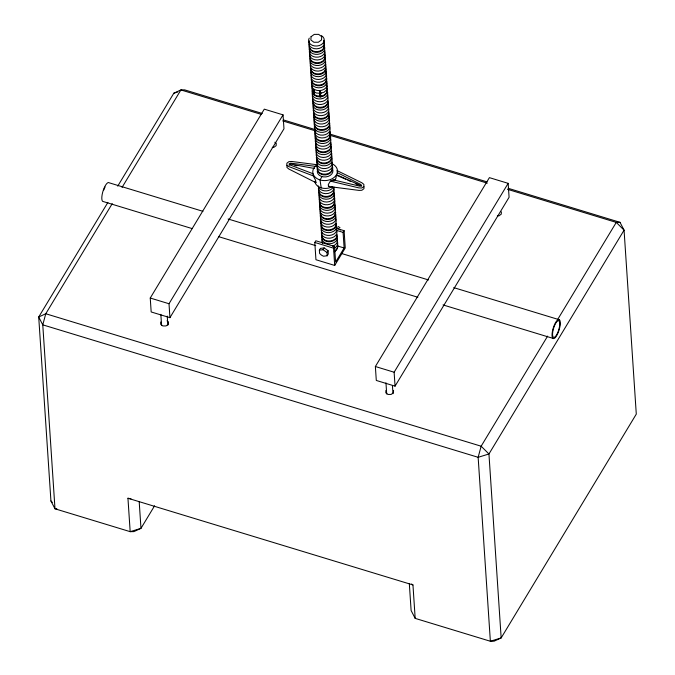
<?xml version="1.0" encoding="UTF-8"?>
<svg xmlns="http://www.w3.org/2000/svg" width="675" height="675" viewBox="0 0 675 675"><rect width="100%" height="100%" fill="white"/><g stroke="black" fill="none" stroke-linecap="round" stroke-linejoin="round"><path stroke-width="1.01" d="M319.368 250.189L319.587 253.446L321.384 255.108L323.502 256.238L327.189 255.766L328.286 253.96L328.067 250.695L324.152 247.911L320.456 248.383L319.368 250.189L323.063 249.716L324.152 247.911M328.067 250.695L326.978 252.501L327.189 255.766M287.035 165.299L286.942 167.451L288.883 169.054L315.942 182.655C316.17 179.322 312.871 177.12 312.981 173.711L289.735 164.852L289.128 163.738L290.756 163.164L316.263 166.455M160.785 321.975L160.675 324.312L162.844 325.957L166.008 325.941L168.32 324.27L168.429 321.933L166.987 320.836M289.153 165.341L289.187 164.641L290.824 164.135L314.533 168.488M385.898 390.471L385.796 392.808L387.956 394.445L391.129 394.428L393.441 392.757L393.542 390.42M501.373 211.823L501.263 214.161L498.952 215.831L497.374 215.84M364.053 186.663L363.952 188.696L361.884 190.249L359.066 190.409L328.447 186.46L328.312 184.486L330.396 181.128L333.197 179.862L359.918 186.207L361.555 185.768L360.939 184.52L337.5 172.732L337.137 171.087M312.373 89.218L311.934 91.201L314.466 95.167L314.094 89.589L314.221 91.446M314.466 95.167L314.28 92.374M320.093 96.871L319.722 91.302L320.093 96.871L324.304 94.964L326.886 92.576L327.544 89.598L326.801 88.155M337.441 173.34L337.5 172.732M333.129 180.487L333.197 179.862M312.188 86.434L311.749 88.417L313.833 92.036M107.907 202.39L38.711 317.005L50.929 500.951L54.987 508.79L130.174 531.664L133.912 531.605L140.974 528.348L154.592 505.786M117.72 186.148L173.838 93.192L180.9 89.935L184.638 89.868L262.238 113.476M112.244 203.648L45.773 313.748L42.77 324.844L54.987 508.79L56.852 508.756M122.057 187.405L180.9 89.935L261.529 114.463M150.247 298.029L264.288 109.156L283.044 114.86L283.973 128.79L169.931 317.663L151.175 311.96L150.247 298.029L169.012 303.742L169.931 317.663M169.012 303.742L283.044 114.86M322.169 176.377L320.017 179.938L321.207 187.869M344.107 230.69L345.254 247.961L334.699 265.435L315.942 259.732L314.795 242.46L315.816 240.773L334.572 246.476L335.61 262.077L344.123 247.978L343.086 232.386L344.107 230.69L336.209 228.285M334.699 265.435L333.551 248.172L334.572 246.476M375.368 366.517L489.4 177.643L508.165 183.347L509.085 197.277L395.052 386.151L376.296 380.447L375.368 366.517L394.124 372.229L395.052 386.151M394.124 372.229L508.165 183.347M547.627 336.108L481.148 446.209L478.145 457.304L490.362 641.25L494.1 641.183L501.162 637.926L636.289 414.113L624.071 230.167L620.013 222.328L508.148 188.291M557.432 319.857L616.275 222.396L620.013 222.328M312.871 90.585L313.681 89.674M313.057 93.369L313.867 92.458M320.33 94.011L321.131 93.099L324.118 92.18L326.7 89.792L327.367 86.813L326.236 84.645M333.847 180.883L335.787 178.816L336.597 174.707L361.648 185.979M334.311 180.647L335.585 179.305M173.838 93.192L177.77 91.986M328.447 186.46L329.459 186.258M272.253 147.352L273.839 147.344L276.151 145.673L276.252 143.336L274.809 142.239M319.469 93.268L316.313 92.981L313.841 91.564M319.655 96.061L316.499 95.766L314.027 94.348M317.621 164.801L291.777 161.468L288.959 161.629L286.892 163.181L286.791 165.215L288.714 166.548L313.512 175.989M294.882 165.434L296.899 165.805M139.185 501.466L140.974 528.348L130.174 531.664L127.955 498.243L131.001 498.842M330.396 181.128L358.898 187.895L361.741 188.021L363.808 186.587L363.901 184.435L361.96 182.824L336.985 170.564M283.407 119.914L314.643 129.423M329.763 134.021L486.987 181.853M282.69 120.901L315.951 131.018M330.058 135.312L487.274 183.144M507.431 189.278L616.275 222.396L624.071 230.167L488.945 453.98L501.162 637.926L490.362 641.25L415.176 618.376L411.117 610.529L409.328 583.656M336.175 230.276L343.086 232.386M337.213 245.877L344.123 247.978M314.795 242.46L333.551 248.172M202.939 211.326L109.266 182.824A9.956 3.08 -73.1 0 0 103.486 189.658A9.956 3.08 -73.1 0 0 102.592 201.344L192.232 228.614M228.116 218.987L315.748 245.641M341.938 253.614L428.558 279.965M453.735 287.626L559.499 319.807A9.956 3.08 -73.1 0 1 556.605 335.787A9.956 3.08 -73.1 0 1 552.378 331.594A9.956 3.08 -73.1 0 1 559.499 319.807M218.422 236.587L417.859 297.262M443.036 304.923L552.825 338.318M127.955 498.243L412.957 584.947L415.176 618.376M337.289 175.551L345.845 179.331M347.743 180.166L350.595 181.432M355.345 183.524L358.189 184.79M336.648 227.365L340.411 230.04M326.978 252.501L323.063 249.716M411.472 584.018L412.957 584.947M338.074 226.462L340.014 227.72M50.929 500.951L52.346 502.36M315.394 181.98L315.942 182.655M320.169 91.648L321.131 93.099M320.355 94.433L321.317 95.884M392.428 385.585L392.968 393.694M385.965 382.843L386.699 393.989M167.248 316.086L167.847 325.198M160.844 314.356L161.587 325.493M337.179 247.953A7.012 5.164 -3.8 0 1 334.268 251.851M323.663 40.323A7.855 5.78 -3.8 0 1 316.685 48.828A7.855 5.78 -3.8 0 1 309.454 40.871M321.393 35.64A7.855 5.78 -3.8 0 1 322.886 43.335A7.855 5.78 -3.8 0 1 312.559 45.419A7.855 5.78 -3.8 0 1 309.268 38.087M323.848 43.107A7.855 5.78 -3.8 0 1 317.545 51.57A7.855 5.78 -3.8 0 1 309.184 44.617M323.84 46.508A7.012 5.164 -3.8 0 1 317.554 52.346A7.012 5.164 -3.8 0 1 309.901 47.942M324.405 51.469A7.855 5.78 -3.8 0 1 317.427 59.974A7.855 5.78 -3.8 0 1 310.196 52.017M324.962 50.6A7.855 5.78 -3.8 0 1 315.866 57.156A7.855 5.78 -3.8 0 1 310.011 49.233M324.591 54.253A7.855 5.78 -3.8 0 1 318.288 62.707A7.855 5.78 -3.8 0 1 309.926 55.755M324.582 57.653A7.012 5.164 -3.8 0 1 318.895 63.408A7.012 5.164 -3.8 0 1 310.863 59.957M324.034 45.892A7.855 5.78 -3.8 0 1 317.731 54.354A7.855 5.78 -3.8 0 1 309.369 47.402M325.148 62.606A7.855 5.78 -3.8 0 1 318.161 71.111A7.855 5.78 -3.8 0 1 310.93 63.155M325.696 61.746A7.855 5.78 -3.8 0 1 316.609 68.293A7.855 5.78 -3.8 0 1 310.745 60.37M325.333 65.391A7.855 5.78 -3.8 0 1 319.03 73.853A7.855 5.78 -3.8 0 1 310.669 66.901M325.325 68.791A7.012 5.164 -3.8 0 1 319.039 74.63A7.012 5.164 -3.8 0 1 311.386 70.225M324.776 57.037A7.855 5.78 -3.8 0 1 318.473 65.492A7.855 5.78 -3.8 0 1 310.112 58.539M325.882 73.752A7.855 5.78 -3.8 0 1 319.579 82.207A7.855 5.78 -3.8 0 1 311.226 75.254M325.696 70.968A7.855 5.78 -3.8 0 1 318.718 79.473A7.855 5.78 -3.8 0 1 311.487 71.516M326.067 76.537A7.855 5.78 -3.8 0 1 319.764 84.991A7.855 5.78 -3.8 0 1 311.403 78.038M326.067 79.937A7.012 5.164 -3.8 0 1 319.773 85.776A7.012 5.164 -3.8 0 1 312.12 81.363M325.51 68.175A7.855 5.78 -3.8 0 1 318.532 76.688A7.855 5.78 -3.8 0 1 311.302 68.732M326.438 82.105A7.855 5.78 -3.8 0 1 319.461 90.61A7.855 5.78 -3.8 0 1 312.23 82.654M326.801 91.074A7.012 5.164 -3.8 0 1 320.515 96.913L316.938 96.584L314.137 94.972A7.012 5.164 -3.8 0 1 312.863 92.509M326.995 81.245A7.855 5.78 -3.8 0 1 318.575 87.834A7.855 5.78 -3.8 0 1 311.588 80.823M328.101 107.173A7.855 5.78 -3.8 0 1 321.798 115.636A7.855 5.78 -3.8 0 1 313.445 108.675M327.915 104.389A7.855 5.78 -3.8 0 1 321.612 112.852A7.855 5.78 -3.8 0 1 313.259 105.891M329.029 111.881A7.855 5.78 -3.8 0 1 320.608 118.471A7.855 5.78 -3.8 0 1 313.63 111.468M328.295 114.252A7.012 5.164 -3.8 0 1 321.393 119.239A7.012 5.164 -3.8 0 1 314.339 114.792M327.738 101.604A7.855 5.78 -3.8 0 1 320.752 110.109A7.855 5.78 -3.8 0 1 313.521 102.153M327.561 103.106A7.012 5.164 -3.8 0 1 320.65 108.101A7.012 5.164 -3.8 0 1 313.605 103.646M328.843 118.319A7.855 5.78 -3.8 0 1 322.54 126.773A7.855 5.78 -3.8 0 1 314.179 119.821M328.657 115.526A7.855 5.78 -3.8 0 1 322.355 123.989A7.855 5.78 -3.8 0 1 313.993 117.037M329.771 123.027A7.855 5.78 -3.8 0 1 320.676 129.575A7.855 5.78 -3.8 0 1 314.82 121.652M328.43 127.162A7.012 5.164 -3.8 0 1 320.912 130.351A7.012 5.164 -3.8 0 1 315.082 125.93M328.472 112.742A7.855 5.78 -3.8 0 1 321.494 121.255A7.855 5.78 -3.8 0 1 314.263 113.299M327.367 96.036A7.855 5.78 -3.8 0 1 321.064 104.49A7.855 5.78 -3.8 0 1 312.702 97.537M327.181 93.243A7.855 5.78 -3.8 0 1 320.203 101.756A7.855 5.78 -3.8 0 1 312.964 93.8M328.286 100.744A7.855 5.78 -3.8 0 1 319.874 107.325A7.855 5.78 -3.8 0 1 312.888 100.322M327.729 92.382A7.855 5.78 -3.8 0 1 318.642 98.93A7.855 5.78 -3.8 0 1 312.778 91.015M330.32 131.38A7.855 5.78 -3.8 0 1 321.907 137.97A7.855 5.78 -3.8 0 1 314.921 130.958M329.4 126.672A7.855 5.78 -3.8 0 1 323.097 135.127A7.855 5.78 -3.8 0 1 314.736 128.174M329.771 132.241A7.855 5.78 -3.8 0 1 323.468 140.704A7.855 5.78 -3.8 0 1 315.107 133.751M329.78 136.536A7.012 5.164 -3.8 0 1 322.869 141.522A7.012 5.164 -3.8 0 1 315.824 137.076M329.214 123.888A7.855 5.78 -3.8 0 1 322.912 132.342A7.855 5.78 -3.8 0 1 314.55 125.39M335.5 218.59A7.855 5.78 -3.8 0 1 329.198 227.045A7.855 5.78 -3.8 0 1 320.844 220.092M335.323 215.806A7.855 5.78 -3.8 0 1 329.02 224.26A7.855 5.78 -3.8 0 1 320.659 217.308M336.428 223.298A7.855 5.78 -3.8 0 1 327.341 229.846A7.855 5.78 -3.8 0 1 321.477 221.923M335.694 225.669A7.012 5.164 -3.8 0 1 328.793 230.656A7.012 5.164 -3.8 0 1 321.747 226.209M335.137 213.022A7.855 5.78 -3.8 0 1 328.151 221.527A7.855 5.78 -3.8 0 1 320.92 213.57M334.96 214.523A7.012 5.164 -3.8 0 1 328.05 219.51A7.012 5.164 -3.8 0 1 321.005 215.063M334.024 187.085A7.855 5.78 -3.8 0 1 325.603 193.674A7.855 5.78 -3.8 0 1 318.625 186.671M333.172 187.279A7.855 5.78 -3.8 0 1 324.751 190.848A7.855 5.78 -3.8 0 1 318.22 185.903M333.467 187.954A7.855 5.78 -3.8 0 1 327.164 196.408A7.855 5.78 -3.8 0 1 318.802 189.456M333.467 191.354A7.012 5.164 -3.8 0 1 327.772 197.108A7.012 5.164 -3.8 0 1 319.748 193.649M331.062 142.518A7.855 5.78 -3.8 0 1 321.975 149.065A7.855 5.78 -3.8 0 1 316.111 141.151M330.142 137.81A7.855 5.78 -3.8 0 1 323.84 146.273A7.855 5.78 -3.8 0 1 315.478 139.32M330.505 143.387A7.855 5.78 -3.8 0 1 323.527 151.892A7.855 5.78 -3.8 0 1 316.297 143.935M329.915 149.445A7.012 5.164 -3.8 0 1 322.388 152.634A7.012 5.164 -3.8 0 1 316.567 148.213M329.957 135.025A7.855 5.78 -3.8 0 1 323.654 143.488A7.855 5.78 -3.8 0 1 315.293 136.536M336.243 229.728A7.855 5.78 -3.8 0 1 329.94 238.191A7.855 5.78 -3.8 0 1 321.578 231.238M336.057 226.943A7.855 5.78 -3.8 0 1 329.754 235.406A7.855 5.78 -3.8 0 1 321.393 228.454M337.171 234.436A7.855 5.78 -3.8 0 1 328.084 240.983A7.855 5.78 -3.8 0 1 322.22 233.069M335.829 238.57A7.012 5.164 -3.8 0 1 328.312 241.76A7.012 5.164 -3.8 0 1 322.481 237.347M335.872 224.159A7.855 5.78 -3.8 0 1 328.894 232.664A7.855 5.78 -3.8 0 1 321.663 224.707M334.766 207.444A7.855 5.78 -3.8 0 1 328.463 215.907A7.855 5.78 -3.8 0 1 320.102 208.955M334.581 204.66A7.855 5.78 -3.8 0 1 327.603 213.165A7.855 5.78 -3.8 0 1 320.363 205.208M335.686 212.153A7.855 5.78 -3.8 0 1 327.274 218.742A7.855 5.78 -3.8 0 1 320.288 211.739M335.129 203.799A7.855 5.78 -3.8 0 1 326.042 210.347A7.855 5.78 -3.8 0 1 320.186 202.424M334.201 202.492A7.012 5.164 -3.8 0 1 327.915 208.33A7.012 5.164 -3.8 0 1 320.262 203.926M331.805 162.877A7.855 5.78 -3.8 0 1 324.827 171.391A7.855 5.78 -3.8 0 1 317.596 163.434M332.362 162.017A7.855 5.78 -3.8 0 1 323.266 168.564A7.855 5.78 -3.8 0 1 317.41 160.65M331.99 165.67A7.855 5.78 -3.8 0 1 325.688 174.125A7.855 5.78 -3.8 0 1 317.326 167.172M331.982 169.071A7.012 5.164 -3.8 0 1 325.696 174.901A7.012 5.164 -3.8 0 1 318.043 170.497M331.433 157.309A7.855 5.78 -3.8 0 1 325.131 165.772A7.855 5.78 -3.8 0 1 316.769 158.819M331.248 157.925A7.012 5.164 -3.8 0 1 324.953 163.763A7.012 5.164 -3.8 0 1 317.301 159.359M334.024 196.307A7.855 5.78 -3.8 0 1 327.721 204.761A7.855 5.78 -3.8 0 1 319.359 197.809M333.838 193.523A7.855 5.78 -3.8 0 1 326.86 202.028A7.855 5.78 -3.8 0 1 319.629 194.071M334.209 199.091A7.855 5.78 -3.8 0 1 327.232 207.596A7.855 5.78 -3.8 0 1 320.001 199.64M334.395 192.653A7.855 5.78 -3.8 0 1 325.974 199.243A7.855 5.78 -3.8 0 1 318.988 192.24M332.176 168.455A7.855 5.78 -3.8 0 1 325.873 176.909A7.855 5.78 -3.8 0 1 317.512 169.957M332.37 186.578A10.927 8.041 -3.8 0 1 321.376 187.912A10.927 8.041 -3.8 0 1 314.854 181.507M331.923 163.662A12.369 9.104 -3.8 0 1 334.884 176.782A12.369 9.104 -3.8 0 1 316.794 178.47A12.369 9.104 -3.8 0 1 316.685 165.08M331.062 151.74A7.855 5.78 -3.8 0 1 324.759 160.203A7.855 5.78 -3.8 0 1 316.398 153.242M331.619 150.879A7.855 5.78 -3.8 0 1 323.198 157.469A7.855 5.78 -3.8 0 1 316.221 150.457M331.248 154.524A7.855 5.78 -3.8 0 1 324.945 162.987A7.855 5.78 -3.8 0 1 316.583 156.035M330.691 146.171A7.855 5.78 -3.8 0 1 324.388 154.626A7.855 5.78 -3.8 0 1 316.035 147.673M336.985 240.874A7.855 5.78 -3.8 0 1 334.479 248.164M336.8 238.089A7.855 5.78 -3.8 0 1 332.488 246.139M322.667 243.532A7.855 5.78 -3.8 0 1 322.135 239.591M337.171 243.658A7.855 5.78 -3.8 0 1 334.665 250.948M336.614 235.305A7.855 5.78 -3.8 0 1 329.636 243.81A7.855 5.78 -3.8 0 1 322.405 235.853M103.79 189.962A8.724 2.7 -73.1 0 1 105.081 187.009M311.032 36.712L310.88 39.977L313.9 42.263L318.313 42.238L321.536 39.909L321.68 36.652L318.668 34.366L314.255 34.391L311.032 36.712M45.773 313.748L38.711 317.005L42.77 324.844L478.145 457.304L488.945 453.98L481.148 446.209L45.773 313.748M556.554 334.952A8.724 2.7 -73.1 0 0 559.086 320.954A8.724 2.7 -73.1 0 0 552.85 331.282A8.724 2.7 -73.1 0 0 556.554 334.952"/></g></svg>
